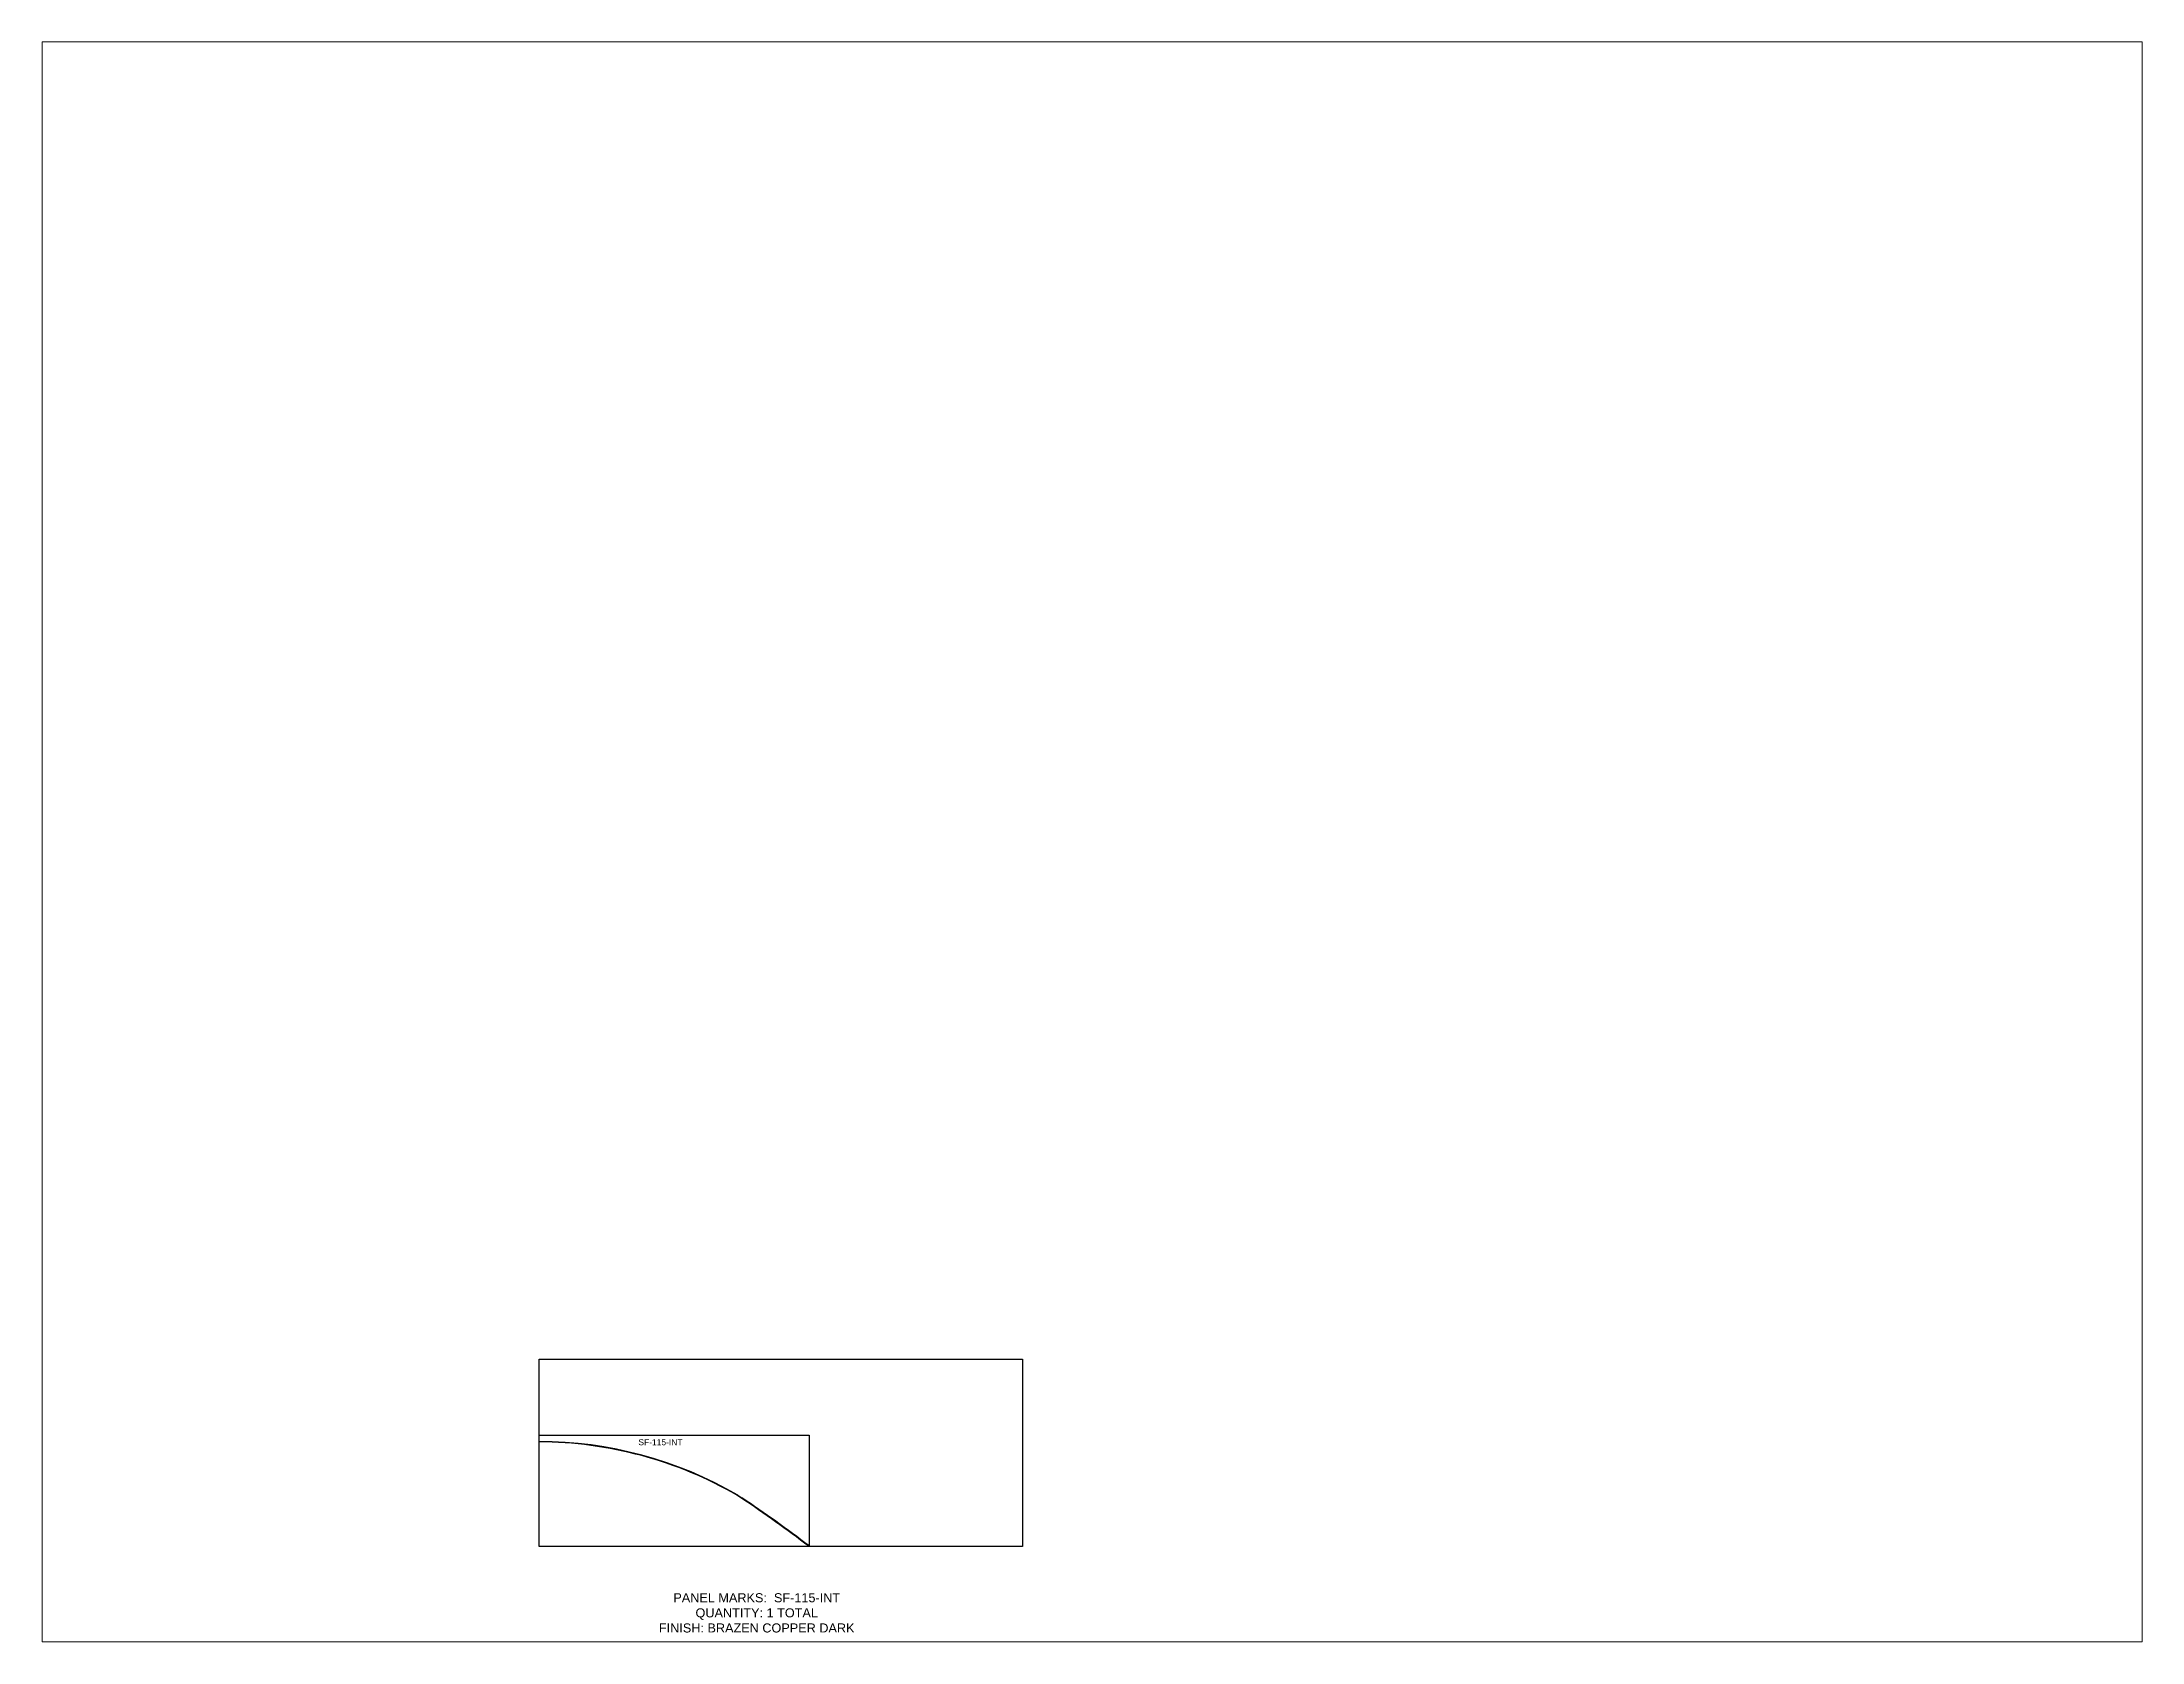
# Paper-space layout 'Layout1' of a CAD drawing. Header units: inches. Extents: x 1.05 to 9.45, y 0.8 to 7.2.
# The model-space entities are those that its viewports show. They can reach past a viewport. Long polylines and large blocks are cut down to what shows.
import ezdxf

# ---------------------------------------------------------------- set-up
doc = ezdxf.new("R2010")
doc.units = ezdxf.units.IN
doc.header["$MEASUREMENT"] = 0
doc.linetypes.add('HIDDEN', pattern=[0.375, 0.25, -0.125])
doc.linetypes.add('PHANTOM', pattern=[2.5, 1.25, -0.25, 0.25, -0.25, 0.25, -0.25])
for name, color, linetype in [('CUT', 7, 'Continuous'), ('DIMS', 1, 'Continuous'), ('ROUT', 1, 'HIDDEN'), ('SHEET', 5, 'PHANTOM'), ('TEXT', 2, 'PHANTOM')]:
    doc.layers.add(name, color=color, linetype=linetype)
doc.styles.get("Standard").update_dxf_attribs({"font": 'arial.ttf'})

msp = doc.modelspace()

# ---------------------------------------------------------------- linework, layer by layer
at = {"layer": 'CUT', "ltscale": 0.25}
msp.add_lwpolyline([(89.28, 0.04, 0.015718), (67.03, 15.96), (65.68, 16.86, 0.131426), (0, 34.59), (0, 36.87), (89.37, 36.87), (89.37, 0.16)], format="xyb", close=True, dxfattribs=at)
at = {"layer": 'ROUT', "ltscale": 0.25}
for points in [[(0, 34.74, -0.131437), (65.77, 16.99), (67.12, 16.09, -0.015718), (89.37, 0.16)], [(0, 34.66, -0.131432), (65.73, 16.93), (67.08, 16.02, -0.015718), (89.33, 0.1, -0.015718)]]:
    msp.add_lwpolyline(points, format="xyb", dxfattribs=at)
at = {"layer": 'SHEET'}
msp.add_lwpolyline([(0, 62), (160, 62), (160, 0), (0, 0)], close=True, dxfattribs=at)

# ---------------------------------------------------------------- texts
at = {"layer": 'DIMS', "ltscale": 0.25, "insert": (40.19, 33.46), "char_height": 2, "attachment_point": 8}
msp.add_mtext_dynamic_manual_height_columns('SF-115-INT', width=3.0859, gutter_width=10, heights=[2.07], dxfattribs=at)
at = {"layer": 'TEXT', "insert": (72.05, -22.01), "char_height": 3, "attachment_point": 5}
msp.add_mtext_dynamic_manual_height_columns('\\pxt44;PANEL MARKS:  SF-115-INT\\P\\ptz;QUANTITY: 1 TOTAL\\PFINISH: BRAZEN COPPER DARK', width=199.7409, gutter_width=1, heights=[0], dxfattribs=at)

psp = doc.layouts.get("Layout1")

# ---------------------------------------------------------------- viewports
at = {"layer": 'CUT'}
psp.add_viewport(center=(5.25, 4), size=(8.4, 6.4), view_center_point=(183.0157, 233.1318), view_height=529.538938, dxfattribs=at)

doc.saveas('drawing.dxf')
